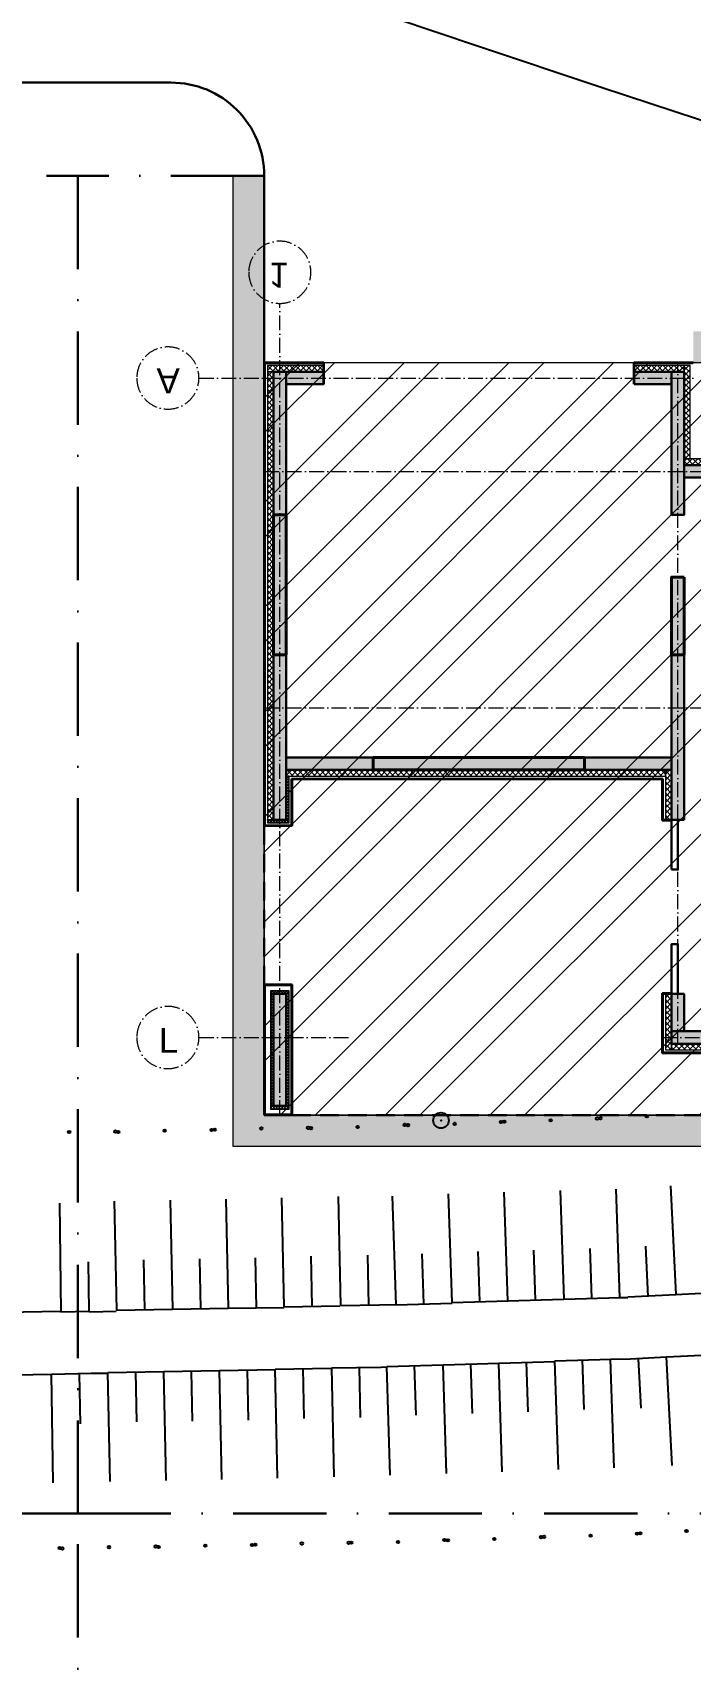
# Model space of a CAD drawing. Header units: millimetres. Extents: x 1353783 to 6492029790, y -7276956 to -512500.
# Drawn here: x 9965618 to 9967732, y -2839422 to -2834142 of the extents above; entities that cross this region are included whole.
import ezdxf

# ---------------------------------------------------------------- set-up
doc = ezdxf.new("R2010")
doc.units = ezdxf.units.MM
for name, pattern in [('( Dashed )', [0.75, 0.5, -0.25]), ('482 Границы районов', [5, 3, -1, 0, -1]), ('ACAD_ISO10W100', [18, 12, -3, 0, -3]), ('CONTI', [0]), ('осевая', [50.800000000000004, 31.75, -6.35, 6.35, -6.35])]:
    doc.linetypes.add(name, pattern=pattern)
doc.layers.get('0').update_dxf_attribs({"lineweight": 5})
for name, color, linetype, lineweight in [('!A-DIAFRAGM типовой', 142, 'Continuous', 0), ('7земля', 7, 'Continuous', 30), ('DIAFRAGM', 46, 'Continuous', 30), ('Hatch', 254, 'Continuous', 5), ('INSULATION', 81, 'Continuous', 5), ('ГП-Граница учасика ИЖС', 3, 'Continuous', 5), ('ГП-Тратуар', 3, 'Continuous', 5), ('оси', 231, 'осевая', 9)]:
    doc.layers.add(name, color=color, linetype=linetype, lineweight=lineweight)
for name, color, linetype in [('GORIZUNKNOWN', 32, 'CONTI'), ('PI_DTUNKNOWN', 250, 'CONTI'), ('SIT_LРЕЛЬЕФ', 7, 'CONTI'), ('РЕЛЬЕФ', 7, 'CONTI')]:
    doc.layers.add(name, color=color, linetype=linetype)
doc.styles.add('GOST Common', font='', dxfattribs={"height": 3})
doc.styles.get('GOST Common').set_extended_font_data('GOST Common')

# ---------------------------------------------------------------- blocks, each defined once
blk = doc.blocks.new('амвамвам')
at = {"lineweight": 30, "ltscale": 100, "true_color": 0x939598}
h = blk.add_hatch(color=252, dxfattribs=at)
h.dxf.hatch_style = 1
h.paths.add_polyline_path([(9799480.360560529, -3580391.421588289), (9799480.360560521, -3579891.421588289), (9794930.36028593, -3579891.421588287), (9794930.357679851, -3580391.421632847)], flags=17)
h.paths.add_polyline_path([(9802280.360560521, -3580391.421632873), (9802280.360560521, -3579891.421632873), (9813030.35794761, -3579891.421632867), (9813530.35794761, -3579891.421632867), (9813530.357947603, -3592491.451666186), (9813530.35794761, -3592991.451666186), (9788030.357746795, -3592991.451666184), (9787530.357746795, -3592991.451666186), (9787530.357746802, -3577391.654640932), (9788030.361011207, -3577391.654640932), (9788030.357746795, -3592491.454700172), (9813030.357947625, -3592491.451616602), (9813030.357947625, -3580391.421588281)])
at = {"color": 251, "lineweight": 15, "ltscale": 100, "true_color": 0x636466}
blk.add_lwpolyline([(9802280.360560521, -3580391.421632873), (9802280.360560521, -3579891.421632873), (9813030.35794761, -3579891.421632867), (9813530.35794761, -3579891.421632867), (9813530.357947603, -3592491.451666186), (9813530.35794761, -3592991.451666186), (9788030.357746795, -3592991.451666184), (9787530.357746795, -3592991.451666186), (9787530.357746802, -3577391.654640932), (9788030.361011207, -3577391.654640932), (9788030.357746795, -3592491.454700172), (9813030.357947625, -3592491.451616602), (9813030.357947625, -3580391.421588281)], close=True, dxfattribs=at)
blk = doc.blocks.new('ТИП-2')
at = {"layer": '!A-DIAFRAGM типовой', "lineweight": 0, "ltscale": 100, "true_color": 0x000000}
h = blk.add_hatch(color=18, dxfattribs=at)
h.dxf.hatch_style = 1
h.paths.add_polyline_path([(10321114.28069974, -2871325.794384203), (10321314.28069974, -2871325.794339576), (10321314.2802981, -2869525.794339576), (10321114.2802981, -2869525.794384203)])
h = blk.add_hatch(color=18, dxfattribs=at)
h.dxf.hatch_style = 1
h.paths.add_polyline_path([(10327514.28055711, -2870525.800309684), (10327514.28060173, -2870725.800309684), (10328314.27932481, -2870725.800131175), (10328314.27928018, -2870525.800131175)])
h = blk.add_hatch(color=18, dxfattribs=at)
h.dxf.hatch_style = 1
h.paths.add_polyline_path([(10327514.28073561, -2871325.794377865), (10327714.28073561, -2871325.794333238), (10327714.28060173, -2870725.794333238), (10327514.28060173, -2870725.794377865)])
h = blk.add_hatch(color=18, dxfattribs=at)
h.dxf.hatch_style = 1
h.paths.add_polyline_path([(10321114.28003041, -2876775.795799684), (10321314.28003041, -2876775.795755057), (10321314.2794391, -2874125.798562277), (10321114.2794391, -2874125.798606904)])
h = blk.add_hatch(color=18, dxfattribs=at)
h.dxf.hatch_style = 1
h.paths.add_polyline_path([(10327714.28037449, -2874125.798539959), (10327514.28037449, -2874125.798584586), (10327514.28096579, -2876775.794385423), (10327714.28096579, -2876775.794340796)])
h = blk.add_hatch(color=18, dxfattribs=at)
h.dxf.hatch_style = 1
h.paths.add_polyline_path([(10321314.27962602, -2874925.831572238), (10321314.27967064, -2875125.831572238), (10322714.27967064, -2875125.831259849), (10322714.27962602, -2874925.831259849)])
h = blk.add_hatch(color=18, dxfattribs=at)
h.dxf.hatch_style = 1
h.paths.add_polyline_path([(10326114.28152829, -2874925.825995184), (10326114.28157292, -2875125.825995184), (10327514.28157292, -2875125.825682795), (10327514.28152829, -2874925.825682795)])
h = blk.add_hatch(color=18, dxfattribs=at)
h.dxf.hatch_style = 1
h.paths.add_polyline_path([(10321114.27915135, -2881326.077643656), (10321314.27915135, -2881326.077599029), (10321314.27863808, -2879025.800171928), (10321114.27863808, -2879025.800216555)])
h = blk.add_hatch(color=18, dxfattribs=at)
h.dxf.hatch_style = 1
h.paths.add_polyline_path([(10327514.2807444, -2879025.799959368), (10327714.2807444, -2879025.800003995), (10327714.28023113, -2881326.058647835), (10327514.28023113, -2881326.058603208)])
h = blk.add_hatch(color=18, dxfattribs=at)
h.dxf.hatch_style = 1
h.paths.add_polyline_path([(10327714.2805659, -2879825.794171644), (10327714.28061052, -2879625.794171644), (10328314.28098999, -2879625.794305526), (10328314.28094537, -2879825.794305526)])
h = blk.add_hatch(color=18, dxfattribs=at)
h.dxf.hatch_style = 1
h.paths.add_polyline_path([(10321314.28051204, -2881126.057442903), (10321314.28055666, -2881326.057442903), (10321914.28006483, -2881326.057309022), (10321914.2800202, -2881126.057309022)])
h = blk.add_hatch(color=18, dxfattribs=at)
h.dxf.hatch_style = 1
h.paths.add_polyline_path([(10326914.28070969, -2881126.058737089), (10326914.28075432, -2881326.058737089), (10327514.28029807, -2881326.058603208), (10327514.28025345, -2881126.058603208)])
at = {"layer": 'Hatch', "lineweight": 40, "ltscale": 0.5, "true_color": 0x000000}
for points in [[(10326114.2815506, -2875125.831259849), (10326114.2815506, -2874925.831259849), (10322714.27970029, -2874925.831259849), (10322714.27970029, -2875125.831259849)], [(10321314.27894875, -2879025.800193593), (10321114.27894875, -2879025.800193593), (10321114.27894875, -2876775.793202593), (10321314.27894875, -2876775.793202593)], [(10327714.28061054, -2878025.796644622), (10327514.28061054, -2878025.796644622), (10327514.28061054, -2876775.794349302), (10327714.28061054, -2876775.794349302)]]:
    blk.add_hatch(color=18, dxfattribs=at).paths.add_polyline_path(points)
at = {"layer": 'INSULATION', "ltscale": 0.5, "true_color": 0x000000}
h = blk.add_hatch(dxfattribs=at)
h.set_pattern_fill('ANSI37', color=18, scale=9.999997768927233, angle=-90.00000000000006)
h.set_pattern_definition([(314.9999999999999, (10327382.394814, -2869475.794395359), (22.45063529377169, 22.45063529377164), []), (44.99999999999994, (10327382.394814, -2869475.794395359), (-22.45063529377164, 22.45063529377169), [])])
h.paths.add_polyline_path([(10321364.2798853, -2869475.794395359), (10321364.2798853, -2869525.794384203), (10321064.28030925, -2869525.794384203), (10321064.28030925, -2869475.794395359)])
h = blk.add_hatch(dxfattribs=at)
h.set_pattern_fill('ANSI37', color=18, scale=9.999997768927233, angle=180)
h.set_pattern_definition([(225, (10321114.2802981, -2875843.908888947), (22.45063529377165, -22.45063529377168), []), (314.9999999999999, (10321114.2802981, -2875843.908888947), (22.45063529377168, 22.45063529377165), [])])
h.paths.add_polyline_path([(10321114.2802981, -2871325.790389668), (10321064.28030925, -2871325.790389668), (10321064.28030925, -2869525.794384204), (10321114.2802981, -2869525.794384204)])
h = blk.add_hatch(dxfattribs=at)
h.set_pattern_fill('ANSI37', color=18, scale=9.999997768927233, angle=180)
h.set_pattern_definition([(225, (10321364.2798853, -2875843.90884432), (22.45063529377165, -22.45063529377168), []), (314.9999999999999, (10321364.2798853, -2875843.90884432), (22.45063529377168, 22.45063529377165), [])])
h.paths.add_polyline_path([(10321364.2798853, -2871325.790345041), (10321314.27989646, -2871325.790345041), (10321314.27989646, -2869525.794339577), (10321364.2798853, -2869525.794339577)])
h = blk.add_hatch(dxfattribs=at)
h.set_pattern_fill('ANSI37', color=18, scale=20)
h.set_pattern_definition([(45, (10327414.2815629, -2865889.519247569), (-44.90128060534577, 44.90128060534577), []), (135, (10327414.2815629, -2865889.519247569), (-44.90128060534577, -44.90128060534576), [])])
h.paths.add_polyline_path([(10327414.2815629, -2870425.794355548), (10327514.2815629, -2870425.794355548), (10327514.2815629, -2871325.789249334), (10327414.2815629, -2871325.789249334)])
h = blk.add_hatch(dxfattribs=at)
h.set_pattern_fill('ANSI37', color=18, scale=20, angle=-90.00000000000001)
h.set_pattern_definition([(315, (10332450.5196007, -2870425.794355548), (44.90128060534578, 44.90128060534576), []), (44.99999999999999, (10332450.5196007, -2870425.794355548), (-44.90128060534575, 44.90128060534578), [])])
h.paths.add_polyline_path([(10328314.27928018, -2870425.794355548), (10328314.27928018, -2870525.794355548), (10327514.28056893, -2870525.794355548), (10327514.28056893, -2870425.794355548)])
h = blk.add_hatch(dxfattribs=at)
h.set_pattern_fill('ANSI37', color=18, scale=9.999997768927233, angle=-90.00000000000006)
h.set_pattern_definition([(314.9999999999999, (10327382.394814, -2871325.790345041), (22.45063529377169, 22.45063529377164), []), (44.99999999999994, (10327382.394814, -2871325.790345041), (-22.45063529377164, 22.45063529377169), [])])
h.paths.add_polyline_path([(10321364.2798853, -2871325.790345041), (10321364.2798853, -2871375.790333886), (10321064.28030925, -2871375.790333886), (10321064.28030925, -2871325.790345041)])
h = blk.add_hatch(dxfattribs=at)
h.set_pattern_fill('ANSI37', color=18, scale=9.999997768927233, angle=-90.00000000000006)
h.set_pattern_definition([(314.9999999999999, (10327382.39437895, -2874075.798565724), (22.45063529377169, 22.45063529377164), []), (44.99999999999994, (10327382.39437895, -2874075.798565724), (-22.45063529377164, 22.45063529377169), [])])
h.paths.add_polyline_path([(10321364.27945026, -2874075.798565724), (10321364.27945026, -2874125.798554569), (10321014.27946141, -2874125.798554569), (10321014.27946141, -2874075.798565724)])
h = blk.add_hatch(dxfattribs=at)
h.set_pattern_fill('ANSI37', color=18, scale=20)
h.set_pattern_definition([(45, (10321014.27946141, -2874889.533734227), (-44.90128060534577, 44.90128060534577), []), (135, (10321014.27946141, -2874889.533734227), (-44.90128060534577, -44.90128060534576), [])])
h.paths.add_polyline_path([(10321014.27946141, -2874125.798606904), (10321114.27946141, -2874125.798606904), (10321114.27946141, -2881326.048640783), (10321014.27946141, -2881326.048640783)])
h = blk.add_hatch(dxfattribs=at)
h.set_pattern_fill('ANSI37', color=18, scale=9.999997768927233, angle=180)
h.set_pattern_definition([(225, (10321364.27945026, -2880543.938621005), (22.45063529377165, -22.45063529377168), []), (314.9999999999999, (10321364.27945026, -2880543.938621005), (22.45063529377168, 22.45063529377165), [])])
h.paths.add_polyline_path([(10321364.27945026, -2874825.824133673), (10321314.27946142, -2874825.824133673), (10321314.27946142, -2874125.798562277), (10321364.27945026, -2874125.798562277)])
h = blk.add_hatch(dxfattribs=at)
h.set_pattern_fill('ANSI37', color=18, scale=20)
h.set_pattern_definition([(45, (10327414.28061054, -2874689.525385892), (-44.90128060534577, 44.90128060534577), []), (135, (10327414.28061054, -2874689.525385892), (-44.90128060534577, -44.90128060534576), [])])
h.paths.add_polyline_path([(10327414.28061054, -2874125.798386612), (10327514.28061054, -2874125.798386612), (10327514.28061054, -2874925.830007446), (10327414.28061054, -2874925.830007446)])
h = blk.add_hatch(dxfattribs=at)
h.set_pattern_fill('ANSI37', color=18, scale=20, angle=-90.00000000000001)
h.set_pattern_definition([(315, (10330450.52060862, -2874825.824133673), (44.90128060534578, 44.90128060534576), []), (44.99999999999999, (10330450.52060862, -2874825.824133673), (-44.90128060534575, 44.90128060534578), [])])
h.paths.add_polyline_path([(10327414.28159401, -2874825.824133673), (10327414.28159401, -2874925.824133673), (10321314.27962602, -2874925.824133673), (10321314.27962602, -2874825.824133673)])
h = blk.add_hatch(dxfattribs=at)
h.set_pattern_fill('ANSI37', color=18, scale=20, angle=-90.00000000000001)
h.set_pattern_definition([(315, (10336350.53136806, -2879825.824323271), (44.90128060534578, 44.90128060534576), []), (44.99999999999999, (10336350.53136806, -2879825.824323271), (-44.90128060534575, 44.90128060534578), [])])
h.paths.add_polyline_path([(10330914.29235347, -2879825.824323271), (10330914.29235347, -2879925.824323271), (10327714.28053664, -2879925.824323271), (10327714.28053664, -2879825.824323271)])
h = blk.add_hatch(dxfattribs=at)
h.set_pattern_fill('ANSI37', color=18, scale=20)
h.set_pattern_definition([(45, (10327714.28025345, -2874989.564133187), (-44.90128060534577, 44.90128060534577), []), (135, (10327714.28025345, -2874989.564133187), (-44.90128060534577, -44.90128060534576), [])])
h.paths.add_polyline_path([(10327714.28025345, -2879925.785347199), (10327814.28025345, -2879925.785347199), (10327814.28025345, -2881426.079039743), (10327714.28025345, -2881426.079039743)])
h = blk.add_hatch(dxfattribs=at)
h.set_pattern_fill('ANSI37', color=18, scale=20, angle=-90.00000000000001)
h.set_pattern_definition([(315, (10324750.51957127, -2881326.077621342), (44.90128060534578, 44.90128060534576), []), (44.99999999999999, (10324750.51957127, -2881326.077621342), (-44.90128060534575, 44.90128060534578), [])])
h.paths.add_polyline_path([(10321914.28009829, -2881326.077621342), (10321914.28009829, -2881426.077621342), (10321014.27946141, -2881426.077621342), (10321014.27946141, -2881326.077621342)])
h = blk.add_hatch(dxfattribs=at)
h.set_pattern_fill('ANSI37', color=18, scale=20, angle=-90.00000000000001)
h.set_pattern_definition([(315, (10330750.51926805, -2881326.079039743), (44.90128060534578, 44.90128060534576), []), (44.99999999999999, (10330750.51926805, -2881326.079039743), (-44.90128060534575, 44.90128060534578), [])])
h.paths.add_polyline_path([(10327714.28025345, -2881326.079039743), (10327714.28025345, -2881426.079039743), (10326914.28071002, -2881426.079039743), (10326914.28071002, -2881326.079039743)])
at = {"color": 18, "linetype": 'ByBlock', "lineweight": 30, "true_color": 0x000000}
for points in [[(10327514.2815629, -2871325.795381329), (10327614.2815629, -2871325.795381329), (10327614.2815629, -2872125.795181153), (10327514.2815629, -2872125.795181153)], [(10327514.28071269, -2873325.798386612), (10327614.28071269, -2873325.798386612), (10327614.28071269, -2874125.798562272), (10327514.28071269, -2874125.798562272)]]:
    blk.add_lwpolyline(points, close=True, dxfattribs=at)
at = {"layer": '7земля', "color": 18, "lineweight": 30, "ltscale": 100, "true_color": 0x000000}
for p, q in [((10320964.28027582, -2871475.796514559), (10320964.2804097, -2869375.791233699)), ((10320964.2804097, -2869375.791233699), (10321414.2809006, -2869375.791233699)), ((10320974.28027646, -2871465.796514559), (10320974.28040907, -2869385.791233699)), ((10320974.28040907, -2869385.791233699), (10321404.28089996, -2869385.791233699)), ((10321404.28089996, -2869385.791233699), (10321404.28076736, -2871465.796514559)), ((10321414.2809006, -2869375.791233699), (10321414.28076672, -2871475.796514559)), ((10328324.28124144, -2870375.794355548), (10327364.28159401, -2870375.794355548)), ((10327364.28159401, -2870375.794355548), (10327364.28159401, -2871335.795381329)), ((10328314.28124144, -2870385.794355548), (10327374.28159401, -2870385.794355548)), ((10327374.28159401, -2870385.794355548), (10327374.28159401, -2871325.795381329)), ((10327364.28159401, -2871335.795381329), (10327514.27367144, -2871335.795381329)), ((10327374.28159401, -2871325.795381329), (10327514.27367144, -2871325.795381329)), ((10321414.28076672, -2871475.796514559), (10320964.28027582, -2871475.796514559)), ((10321404.28076736, -2871465.796514559), (10320974.28027646, -2871465.796514559)), ((10320964.28106804, -2881476.057353649), (10320964.28106805, -2874025.8241832)), ((10320964.28106805, -2874025.8241832), (10321414.27945026, -2874025.824160886)), ((10320974.28106804, -2881466.057353649), (10320974.28106805, -2874035.824182704)), ((10320974.28106805, -2874035.824182704), (10321404.27945026, -2874035.824161382)), ((10321404.27945026, -2874035.824161382), (10321404.27945026, -2874785.824122479)), ((10321414.27945026, -2874025.824160886), (10321414.27945026, -2874775.824122517)), ((10327364.28159401, -2874775.82414483), (10327364.21292597, -2874115.798386612)), ((10327364.21292597, -2874115.798386612), (10327514.21293713, -2874115.798386612)), ((10327374.28263445, -2874785.824144868), (10327374.21396641, -2874125.798386612)), ((10327374.21396641, -2874125.798386612), (10327514.21293713, -2874125.798386612)), ((10321404.27945026, -2874785.824122479), (10327374.28263445, -2874785.824144868)), ((10321414.27945026, -2874775.824122517), (10327364.28159401, -2874775.82414483)), ((10321914.28019727, -2881126.05755519), (10321914.28013364, -2881466.057353649)), ((10321924.28019727, -2881126.057557062), (10321924.28013176, -2881476.057353649)), ((10326904.28066573, -2881475.803376555), (10326904.28073118, -2881126.058489048)), ((10326914.2806676, -2881465.803377949), (10326914.28073118, -2881126.05849092)), ((10321924.28013176, -2881476.057353649), (10320964.28106804, -2881476.057353649)), ((10321914.28013364, -2881466.057353649), (10320974.28106804, -2881466.057353649)), ((10327864.28034276, -2881475.803510435), (10326904.28066573, -2881475.803376555)), ((10327854.28034276, -2881465.80350904), (10326914.2806676, -2881465.803377949))]:
    blk.add_line(p, q, dxfattribs=at)
at = {"layer": '7земля', "color": 18, "linetype": '( Dashed )', "lineweight": 30, "ltscale": 600, "true_color": 0x000000}
for p, q in [((10321414.2809006, -2869375.791233699), (10345514.28045678, -2869375.788007024)), ((10320964.28027582, -2871475.796514559), (10320964.28106805, -2874025.8241832))]:
    blk.add_line(p, q, dxfattribs=at)
at = {"layer": 'DIAFRAGM', "color": 18, "ltscale": 0.5, "true_color": 0x000000}
for points in [[(10321114.28069974, -2871325.794384203), (10321314.28069974, -2871325.794339576), (10321314.2802981, -2869525.794339576), (10321114.2802981, -2869525.794384203)], [(10327514.28055711, -2870525.800309684), (10327514.28060173, -2870725.800309684), (10328314.27932481, -2870725.800131175), (10328314.27928018, -2870525.800131175)], [(10327514.28073561, -2871325.794377865), (10327714.28073561, -2871325.794333238), (10327714.28060173, -2870725.794333238), (10327514.28060173, -2870725.794377865)], [(10321114.28003041, -2876775.795799684), (10321314.28003041, -2876775.795755057), (10321314.2794391, -2874125.798562277), (10321114.2794391, -2874125.798606904)], [(10327714.28037449, -2874125.798539959), (10327514.28037449, -2874125.798584586), (10327514.28096579, -2876775.794385423), (10327714.28096579, -2876775.794340796)], [(10321314.27962602, -2874925.831572238), (10321314.27967064, -2875125.831572238), (10322714.27967064, -2875125.831259849), (10322714.27962602, -2874925.831259849)], [(10326114.28152829, -2874925.825995184), (10326114.28157292, -2875125.825995184), (10327514.28157292, -2875125.825682795), (10327514.28152829, -2874925.825682795)], [(10321114.27915135, -2881326.077643656), (10321314.27915135, -2881326.077599029), (10321314.27863808, -2879025.800171928), (10321114.27863808, -2879025.800216555)], [(10327514.2807444, -2879025.799959368), (10327714.2807444, -2879025.800003995), (10327714.28023113, -2881326.058647835), (10327514.28023113, -2881326.058603208)], [(10327714.2805659, -2879825.794171644), (10327714.28061052, -2879625.794171644), (10328314.28098999, -2879625.794305526), (10328314.28094537, -2879825.794305526)], [(10321314.28051204, -2881126.057442903), (10321314.28055666, -2881326.057442903), (10321914.28006483, -2881326.057309022), (10321914.2800202, -2881126.057309022)], [(10326914.28070969, -2881126.058737089), (10326914.28075432, -2881326.058737089), (10327514.28029807, -2881326.058603208), (10327514.28025345, -2881126.058603208)]]:
    blk.add_lwpolyline(points, close=True, dxfattribs=at)
at = {"layer": 'Hatch', "color": 18, "lineweight": 40, "ltscale": 0.5, "true_color": 0x000000}
for points in [[(10326114.2815506, -2875125.831259849), (10326114.2815506, -2874925.831259849), (10322714.27970029, -2874925.831259849), (10322714.27970029, -2875125.831259849)], [(10321314.27894875, -2879025.800193593), (10321114.27894875, -2879025.800193593), (10321114.27894875, -2876775.793202593), (10321314.27894875, -2876775.793202593)], [(10327714.28061054, -2878025.796644622), (10327514.28061054, -2878025.796644622), (10327514.28061054, -2876775.794349302), (10327714.28061054, -2876775.794349302)]]:
    blk.add_lwpolyline(points, close=True, dxfattribs=at)
at = {"layer": 'INSULATION', "color": 18, "ltscale": 0.5, "true_color": 0x000000}
for points in [[(10321364.2798853, -2869475.794395359), (10321364.2798853, -2869525.794384203), (10321064.28030925, -2869525.794384203), (10321064.28030925, -2869475.794395359)], [(10321114.2802981, -2871325.790389668), (10321064.28030925, -2871325.790389668), (10321064.28030925, -2869525.794384204), (10321114.2802981, -2869525.794384204)], [(10321364.2798853, -2871325.790345041), (10321314.27989646, -2871325.790345041), (10321314.27989646, -2869525.794339577), (10321364.2798853, -2869525.794339577)], [(10327414.2815629, -2870425.794355548), (10327514.2815629, -2870425.794355548), (10327514.2815629, -2871325.789249334), (10327414.2815629, -2871325.789249334)], [(10328314.27928018, -2870425.794355548), (10328314.27928018, -2870525.794355548), (10327514.28056893, -2870525.794355548), (10327514.28056893, -2870425.794355548)], [(10321364.2798853, -2871325.790345041), (10321364.2798853, -2871375.790333886), (10321064.28030925, -2871375.790333886), (10321064.28030925, -2871325.790345041)], [(10321364.27945026, -2874075.798565724), (10321364.27945026, -2874125.798554569), (10321014.27946141, -2874125.798554569), (10321014.27946141, -2874075.798565724)], [(10321014.27946141, -2874125.798606904), (10321114.27946141, -2874125.798606904), (10321114.27946141, -2881326.048640783), (10321014.27946141, -2881326.048640783)], [(10321364.27945026, -2874825.824133673), (10321314.27946142, -2874825.824133673), (10321314.27946142, -2874125.798562277), (10321364.27945026, -2874125.798562277)], [(10327414.28061054, -2874125.798386612), (10327514.28061054, -2874125.798386612), (10327514.28061054, -2874925.830007446), (10327414.28061054, -2874925.830007446)], [(10327414.28159401, -2874825.824133673), (10327414.28159401, -2874925.824133673), (10321314.27962602, -2874925.824133673), (10321314.27962602, -2874825.824133673)], [(10330914.29235347, -2879825.824323271), (10330914.29235347, -2879925.824323271), (10327714.28053664, -2879925.824323271), (10327714.28053664, -2879825.824323271)], [(10327714.28025345, -2879925.785347199), (10327814.28025345, -2879925.785347199), (10327814.28025345, -2881426.079039743), (10327714.28025345, -2881426.079039743)], [(10321914.28009829, -2881326.077621342), (10321914.28009829, -2881426.077621342), (10321014.27946141, -2881426.077621342), (10321014.27946141, -2881326.077621342)], [(10327714.28025345, -2881326.079039743), (10327714.28025345, -2881426.079039743), (10326914.28071002, -2881426.079039743), (10326914.28071002, -2881326.079039743)]]:
    blk.add_lwpolyline(points, close=True, dxfattribs=at)
at = {"layer": 'оси', "color": 251, "linetype": 'ACAD_ISO10W100', "lineweight": 13, "ltscale": 20, "true_color": 0x636466}
for p, q in [((10321214.27855784, -2869375.791233699), (10321214.28146976, -2882425.823073712)), ((10327614.28060475, -2870525.80028737), (10327614.28060966, -2881475.80347557)), ((10319914.25899982, -2870625.794361888), (10322414.28082091, -2870625.794919732)), ((10327364.28159401, -2870625.796247389), (10345814.28153783, -2870625.80036424)), ((10320964.28106805, -2875925.794361888), (10345814.28261997, -2875925.794361888)), ((10320964.28106804, -2879725.794819324), (10345814.28059313, -2879725.800364242)), ((10319914.25928302, -2881226.028686455), (10327864.28034276, -2881226.022316434))]:
    blk.add_line(p, q, dxfattribs=at)
for centre in [(10319414.25899982, -2870625.794361887), (10319414.25928302, -2881226.028686453), (10321214.28146899, -2882925.82307255)]:
    blk.add_circle(centre, 500, dxfattribs=at)
at = {"layer": 'оси', "color": 251, "linetype": 'ACAD_ISO10W100', "lineweight": 13, "ltscale": 20, "true_color": 0x636466, "char_height": 400, "width": 158.3999999999999, "attachment_point": 2, "line_spacing_factor": 1.016949152542373, "style": 'GOST Common'}
for s, insert in [('{\\fArial|b0|i0|c204|p34;Г}', (10319419.89483052, -2870379.912045029)), ('{\\fArial|b0|i0|c204|p34;А}', (10319419.89511372, -2880980.146369595)), ('{\\fArial|b0|i0|c204|p34;1}', (10321194.14962821, -2882679.940755692))]:
    blk.add_mtext(s, dxfattribs=dict(at, insert=insert))
blk = doc.blocks.new('оо')
at = {"layer": 'GORIZUNKNOWN', "color": 9, "true_color": 0xc7c8ca}
blk.add_lwpolyline([(222783.8134596913, -3431730.791817344), (222782.7434596913, -3431730.421817344), (222781.7134596913, -3431730.001817344), (222780.6934596913, -3431729.541817344), (222779.6934596913, -3431729.071817343), (222778.7034596913, -3431728.581817344), (222777.7134596913, -3431728.071817343), (222776.7034596913, -3431727.531817344), (222775.6634596914, -3431726.961817344), (222774.5834596913, -3431726.341817344), (222773.4534596913, -3431725.671817344), (222772.2634596913, -3431724.931817343), (222770.9934596913, -3431724.111817343), (222769.6434596913, -3431723.211817344), (222768.1934596913, -3431722.221817343), (222766.6334596913, -3431721.131817344), (222765.0034596913, -3431719.961817344), (222763.3234596913, -3431718.741817344), (222761.6334596913, -3431717.501817344), (222759.9534596913, -3431716.261817344)], dxfattribs=at)
at = {"layer": 'PI_DTUNKNOWN', "color": 9, "true_color": 0xc7c8ca}
blk.add_circle((222755.7934596913, -3431733.761817344), 0.125, dxfattribs=at)
blk.add_point((222755.7934596913, -3431733.761817344), dxfattribs=at)
at = {"layer": 'SIT_LРЕЛЬЕФ', "color": 9, "true_color": 0xc7c8ca}
for p, q in [((222749.5434596913, -3431733.151817343), (222749.0334596914, -3431734.821817343)), ((222750.3934596913, -3431733.391817343), (222749.8934596913, -3431735.071817343)), ((222751.2534596913, -3431733.651817343), (222750.7534596913, -3431735.331817344)), ((222752.1134596913, -3431733.911817344), (222751.6134596913, -3431735.591817344)), ((222749.6934596913, -3431734.191817343), (222749.4634596913, -3431734.951817344)), ((222752.9734596913, -3431734.161817344), (222752.4734596913, -3431735.841817344)), ((222750.5534596913, -3431734.431817343), (222750.3234596913, -3431735.201817344)), ((222753.8434596913, -3431734.421817344), (222753.3434596913, -3431736.101817344)), ((222748.1734596913, -3431734.551817344), (222749.0334596914, -3431734.811817344)), ((222751.4134596914, -3431734.691817343), (222751.1834596913, -3431735.461817344)), ((222754.6734596913, -3431734.681817343), (222754.1934596913, -3431736.361817343)), ((222749.0334596914, -3431734.821817343), (222749.4734596913, -3431734.951817344)), ((222749.4734596913, -3431734.961817344), (222749.8834596913, -3431735.081817344)), ((222752.2734596914, -3431734.951817344), (222752.0434596913, -3431735.721817343)), ((222755.5434596913, -3431734.921817344), (222755.0634596913, -3431736.601817344)), ((222749.8934596913, -3431735.071817343), (222750.7534596913, -3431735.331817344)), ((222750.7534596913, -3431735.331817344), (222751.6134596913, -3431735.591817344)), ((222753.1334596913, -3431735.201817344), (222752.9034596914, -3431735.971817343)), ((222756.4034596914, -3431735.171817344), (222755.9234596913, -3431736.851817344)), ((222747.7234596913, -3431735.471817343), (222748.5834596913, -3431735.731817344)), ((222751.6134596913, -3431735.591817344), (222752.4734596913, -3431735.851817344)), ((222754.0034596913, -3431735.461817344), (222753.7734596914, -3431736.231817344)), ((222757.2734596914, -3431735.421817344), (222756.7934596913, -3431737.101817344)), ((222748.0734596913, -3431737.401817343), (222748.5834596913, -3431735.731817344)), ((222748.5834596913, -3431735.731817344), (222749.1934596913, -3431735.911817344)), ((222752.4734596913, -3431735.841817344), (222753.3334596913, -3431736.101817344)), ((222754.8434596913, -3431735.711817344), (222754.6234596913, -3431736.481817344)), ((222758.1334596913, -3431735.671817344), (222757.6534596914, -3431737.351817344)), ((222748.7834596914, -3431736.631817344), (222749.0134596913, -3431735.861817343)), ((222748.9534596913, -3431737.661817344), (222749.4534596913, -3431735.981817344)), ((222749.1934596913, -3431735.911817344), (222749.4434596913, -3431735.991817344)), ((222749.4534596913, -3431735.981817344), (222750.3134596913, -3431736.241817344)), ((222749.6534596914, -3431736.881817344), (222749.8834596913, -3431736.111817343)), ((222753.3434596913, -3431736.101817344), (222753.9434596913, -3431736.281817344)), ((222755.7134596913, -3431735.951817344), (222755.4934596913, -3431736.721817343)), ((222758.9834596913, -3431735.891817343), (222758.5334596914, -3431737.581817344)), ((222749.8134596913, -3431737.921817344), (222750.3134596913, -3431736.241817344)), ((222750.3134596913, -3431736.241817344), (222751.1734596913, -3431736.501817344)), ((222750.5134596913, -3431737.141817343), (222750.7434596913, -3431736.371817344)), ((222753.9434596913, -3431736.281817344), (222754.2034596913, -3431736.361817343)), ((222754.1934596913, -3431736.361817343), (222755.0634596913, -3431736.611817343)), ((222756.5734596913, -3431736.201817344), (222756.3534596913, -3431736.971817343)), ((222750.6734596913, -3431738.181817343), (222751.1734596913, -3431736.501817344)), ((222751.1734596913, -3431736.501817344), (222752.0334596914, -3431736.761817344)), ((222751.3734596913, -3431737.401817343), (222751.6034596913, -3431736.631817344)), ((222755.0634596913, -3431736.601817344), (222755.9334596913, -3431736.851817344)), ((222757.4434596913, -3431736.451817344), (222757.2234596913, -3431737.221817343)), ((222751.5334596914, -3431738.431817343), (222752.0334596914, -3431736.751817344)), ((222752.0334596914, -3431736.751817344), (222752.8934596913, -3431737.011817344)), ((222752.2334596913, -3431737.651817343), (222752.4634596913, -3431736.881817344)), ((222755.9234596913, -3431736.851817344), (222756.7934596913, -3431737.101817344)), ((222758.3034596913, -3431736.691817343), (222758.0934596913, -3431737.471817343)), ((222752.4034596914, -3431738.691817343), (222752.9034596914, -3431737.011817344)), ((222752.9034596914, -3431737.011817344), (222753.6634596914, -3431737.241817344)), ((222753.1034596913, -3431737.911817344), (222753.3334596913, -3431737.141817343)), ((222756.7934596913, -3431737.101817344), (222757.6634596914, -3431737.351817344)), ((222753.2734596914, -3431738.941817343), (222753.7534596913, -3431737.261817344)), ((222753.6634596914, -3431737.241817344), (222753.7634596913, -3431737.271817344)), ((222753.7534596913, -3431737.261817344), (222754.6234596913, -3431737.511817344)), ((222753.9634596913, -3431738.151817343), (222754.1834596913, -3431737.381817344)), ((222757.6534596914, -3431737.351817344), (222757.7834596914, -3431737.391817343)), ((222757.7834596914, -3431737.381817344), (222758.5334596914, -3431737.581817344)), ((222754.1434596913, -3431739.191817343), (222754.6234596913, -3431737.511817344)), ((222754.6234596913, -3431737.511817344), (222755.4934596913, -3431737.761817344)), ((222754.8334596913, -3431738.401817343), (222755.0534596913, -3431737.631817344)), ((222758.5334596914, -3431737.581817344), (222759.4034596914, -3431737.811817344)), ((222755.0034596913, -3431739.441817343), (222755.4834596913, -3431737.761817344)), ((222755.4834596913, -3431737.761817344), (222756.3534596913, -3431738.011817344)), ((222755.6934596913, -3431738.651817343), (222755.9134596914, -3431737.881817344)), ((222755.8734596913, -3431739.681817343), (222756.3534596913, -3431738.001817344)), ((222756.3534596913, -3431738.001817344), (222757.2234596913, -3431738.251817344)), ((222756.5634596913, -3431738.891817343), (222756.7834596914, -3431738.121817344)), ((222756.7334596913, -3431739.931817343), (222757.2134596913, -3431738.251817344)), ((222757.2134596913, -3431738.251817344), (222757.5234596914, -3431738.341817344)), ((222757.4434596913, -3431739.151817343), (222757.6434596913, -3431738.381817344)), ((222757.5234596914, -3431738.341817344), (222758.0834596913, -3431738.491817344)), ((222757.6334596913, -3431740.181817343), (222758.0834596913, -3431738.491817344)), ((222758.0834596913, -3431738.491817344), (222758.9534596913, -3431738.721817343))]:
    blk.add_line(p, q, dxfattribs=at)
for centre in [(222750.0434596914, -3431732.111817343), (222750.7534596913, -3431732.331817344), (222750.7934596914, -3431732.351817344), (222751.5134596913, -3431732.561817344), (222752.2334596913, -3431732.781817344), (222752.2834596914, -3431732.791817344), (222753.0034596913, -3431733.001817344), (222753.7234596913, -3431733.221817343), (222753.7634596913, -3431733.241817344), (222754.4834596913, -3431733.451817344), (222755.2134596913, -3431733.651817343), (222755.2634596913, -3431733.671817344), (222755.9834596913, -3431733.881817344), (222756.7034596913, -3431734.081817344), (222756.7534596913, -3431734.091817344), (222757.4734596913, -3431734.301817344), (222758.1934596913, -3431734.501817344), (222758.2434596913, -3431734.511817344), (222758.9634596913, -3431734.711817344), (222747.8534596913, -3431738.431817343), (222747.8934596913, -3431738.451817344), (222748.6134596913, -3431738.661817344), (222749.3334596913, -3431738.881817344), (222749.3734596913, -3431738.901817343), (222750.0934596913, -3431739.111817343), (222750.8134596913, -3431739.331817344), (222750.8634596913, -3431739.341817344), (222751.5834596913, -3431739.551817344), (222752.3034596913, -3431739.771817344), (222752.3434596913, -3431739.781817344), (222753.0634596913, -3431740.001817344), (222753.7834596914, -3431740.201817344), (222753.8334596913, -3431740.221817343), (222754.5534596913, -3431740.431817343), (222755.2734596914, -3431740.631817344), (222755.3234596913, -3431740.641817343), (222756.0434596913, -3431740.851817344), (222756.7634596913, -3431741.051817344), (222756.8134596913, -3431741.061817344), (222757.5334596914, -3431741.251817344)]:
    blk.add_circle(centre, 0.02, dxfattribs=at)

msp = doc.modelspace()

# ---------------------------------------------------------------- hatches: boundary and pattern name
at = {"layer": 'ГП-Граница учасика ИЖС', "true_color": 0xffd1a3}
h = msp.add_hatch(dxfattribs=at)
h.set_pattern_fill('ANSI32', color=41, scale=25)
h.set_pattern_definition([(45, (304497.5984567571, -5419.867375392001), (-168.3798022700466, 168.3798022700466), []), (45, (304609.8517067563, -5419.867375392001), (-168.3798022700466, 168.3798022700466), [])])
h.paths.add_polyline_path([(9966363.413897207, -2835201.562983085), (9971361.323024845, -2835201.56307504), (9971360.36814072, -2837621.569585722), (9966362.459013082, -2837621.569493768)])

# ---------------------------------------------------------------- linework, layer by layer
at = {"layer": 'ГП-Граница учасика ИЖС', "color": 251, "lineweight": 30, "ltscale": 100}
msp.add_lwpolyline([(9966362.364632888, -2835201.610090268), (9966362.36474833, -2834601.656700796, 0.414213562373095), (9966062.364806052, -2834301.656643073), (9965462.364535216, -2834301.656527627, 0.414213562373095), (9965162.364477497, -2834601.656469904), (9965162.36436206, -2835201.609859376)], format="xyb", dxfattribs=at)
at = {"layer": 'ГП-Граница учасика ИЖС', "color": 94, "linetype": '482 Границы районов', "lineweight": 30, "ltscale": 100}
for points in [[(9965162.364477497, -2834601.656469904), (9965762.36461291, -2834601.65658535), (9965762.36378555, -2838901.656585355), (9959562.363785546, -2838901.655392414), (9959562.364612909, -2834601.655392408), (9962312.364567632, -2834601.655921536)], [(9966362.36474833, -2834601.656700796), (9965762.36461291, -2834601.65658535), (9965762.36378555, -2838901.656585355), (9971962.363785548, -2838901.657778296), (9971962.364612913, -2834601.657778291), (9969212.364658192, -2834601.657249164)], [(9965162.362842742, -2843801.656469903), (9965762.36284274, -2843801.656585349), (9965762.36378555, -2838901.656585355), (9959562.363785546, -2838901.655392414), (9959562.362842739, -2843801.655392409), (9962352.362937892, -2843801.655929232)], [(9966362.36284274, -2843801.656700795), (9965762.36284274, -2843801.656585349), (9965762.36378555, -2838901.656585355), (9971962.363785548, -2838901.657778296), (9971962.36284274, -2843801.657778291), (9969172.362747593, -2843801.657241467)]]:
    msp.add_lwpolyline(points, dxfattribs=at)
at = {"layer": 'ГП-Граница учасика ИЖС', "color": 41, "true_color": 0xffd1a3}
msp.add_lwpolyline([(9966363.41171565, -2835201.562983771), (9971361.320843289, -2835201.563075725), (9971360.365959164, -2837621.569586408), (9966362.456831526, -2837621.569494454)], close=True, dxfattribs=at)

# ---------------------------------------------------------------- block references
at = {"color": 1, "lineweight": 30, "xscale": 0.1999999999999998, "yscale": 0.1999999999999998, "zscale": 0.1999999999999998, "rotation": 359.9999889757423}
msp.add_blockref('амвамвам', (8008756.432392774, -2119122.94911043), dxfattribs=at)
at = {"layer": 'ГП-Тратуар', "color": 3, "lineweight": 30, "xscale": -0.1999999999999998, "yscale": 0.2, "zscale": 0.2, "rotation": 179.9999889757423}
msp.add_blockref('ТИП-2', (7902169.397013248, -3411496.377788312), dxfattribs=at)
at = {"layer": 'РЕЛЬЕФ', "color": 240, "lineweight": 30, "true_color": 0xed1f24, "xscale": 200.0000000000001, "yscale": 200.0000000000001, "zscale": 200.0000000000001, "rotation": 17.80578495452471}
msp.add_blockref('оо', (-242329120.9759156, 637008728.1453253), dxfattribs=at)

doc.saveas('drawing.dxf')
